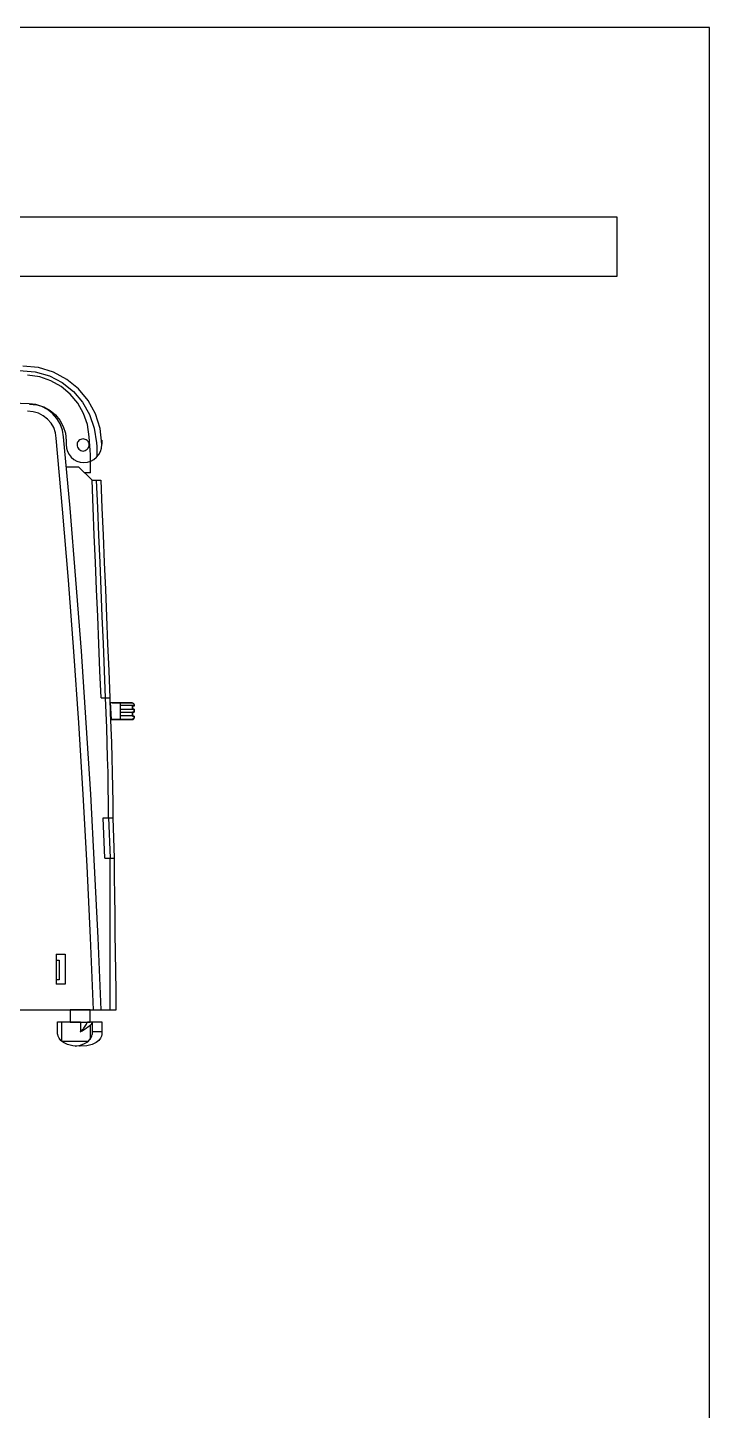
# Model space of a CAD drawing. Header units: metres. Extents: x 0 to 3575, y 0 to 842.
# Drawn here: x 3367.3 to 3575, y 421 to 842 of the extents above; entities that cross this region are included whole.
import ezdxf

# ---------------------------------------------------------------- set-up
doc = ezdxf.new("R2010")
doc.units = ezdxf.units.M
doc.layers.add('BORDER', color=2, linetype='Continuous')
doc.layers.add('SCHEMATICS', color=7, linetype='Continuous')

msp = doc.modelspace()

# ---------------------------------------------------------------- linework, layer by layer
at = {"layer": 'BORDER', "color": 2}
msp.add_lwpolyline([(2980, 0), (3575, 0), (3575, 842), (2980, 842), (2980, 0)], dxfattribs=at)
at = {"layer": 'SCHEMATICS', "color": 7}
for p, q in [((3378.99, 716.23), (3378.95, 715.04)), ((3379.13, 708.31), (3382.79, 708.31)), ((3386.9, 704.2), (3382.79, 708.31)), ((3386.44, 706.49), (3384.61, 706.49)), ((3386.9, 704.2), (3389.57, 704.2)), ((3389.64, 637.97), (3392.38, 637.97)), ((3392.41, 636.6), (3392.7, 631.31)), ((3395.42, 636.56), (3395.42, 631.51)), ((3395.42, 636.56), (3395.42, 631.51)), ((3399.37, 635.57), (3395.44, 635.57)), ((3399.37, 635.57), (3395.44, 635.57)), ((3399.37, 634.38), (3395.44, 634.38)), ((3399.37, 634.38), (3395.44, 634.38)), ((3399.37, 633.44), (3395.44, 633.44)), ((3399.37, 633.44), (3395.44, 633.44)), ((3399.37, 632.45), (3395.44, 632.45)), ((3399.37, 632.45), (3395.44, 632.45)), ((3399.25, 634.48), (3399.25, 635.48)), ((3399.25, 635.48), (3399.67, 635.48)), ((3399.67, 635.48), (3399.25, 635.48)), ((3399.25, 635.48), (3399.25, 634.48)), ((3399.72, 634.48), (3399.25, 634.48)), ((3399.25, 634.48), (3399.72, 634.48)), ((3399.25, 632.36), (3399.25, 633.54)), ((3399.25, 633.54), (3399.72, 633.54)), ((3399.72, 633.54), (3399.25, 633.54)), ((3399.25, 633.54), (3399.25, 632.36)), ((3399.67, 632.36), (3399.25, 632.36)), ((3399.25, 632.36), (3399.67, 632.36)), ((3399.72, 633.54), (3399.72, 634.48)), ((3399.72, 634.48), (3399.72, 633.54)), ((3398.83, 631.37), (3392.39, 631.36)), ((3392.7, 631.31), (3399.24, 631.31)), ((3390.29, 601.43), (3393.29, 601.43)), ((3390.75, 589.1), (3390.29, 601.43)), ((3392.46, 589.13), (3392, 601.46)), ((3393.75, 589.1), (3393.29, 601.43)), ((3390.75, 589.1), (3393.75, 589.1)), ((3375.93, 559.86), (3375.93, 550.73)), ((3375.93, 559.86), (3378.68, 559.86)), ((3375.93, 559.86), (3375.93, 550.73)), ((3375.93, 559.86), (3378.68, 559.86)), ((3375.93, 558.04), (3376.85, 558.04)), ((3375.93, 558.04), (3376.85, 558.04)), ((3376.85, 558.04), (3376.85, 552.1)), ((3376.85, 558.04), (3376.85, 552.1)), ((3378.68, 559.86), (3378.68, 550.73)), ((3378.68, 559.86), (3378.68, 550.73)), ((3376.85, 552.1), (3375.93, 552.1)), ((3376.85, 552.1), (3375.93, 552.1)), ((3378.68, 550.73), (3375.93, 550.73)), ((3378.68, 550.73), (3375.93, 550.73)), ((3359.95, 542.96), (3394.21, 542.96)), ((3376.4, 535.55), (3376.4, 539.27)), ((3376.4, 539.27), (3383.33, 539.27)), ((3377.57, 539.24), (3377.57, 533.45)), ((3383.33, 539.27), (3383.33, 536.36)), ((3385.53, 539.26), (3389.9, 539.27)), ((3386.78, 538.64), (3386.97, 539.27)), ((3386.99, 535.55), (3386.99, 539.27)), ((3389.9, 539.27), (3389.9, 535.55)), ((3386.27, 538.22), (3386.27, 533.93)), ((3387.02, 536.34), (3389.9, 536.34)), ((3377.59, 533.43), (3385.81, 533.43)), ((3383.22, 531.86), (3383.08, 531.86))]:
    msp.add_line(p, q, dxfattribs=at)
for points in [[(3036.64, 766.34), (3546.88, 766.34), (3546.88, 784.34), (3036.64, 784.34), (3036.64, 766.34)], [(3364.7, 737.62), (3369.51, 737.2), (3373.9, 735.94), (3377.81, 733.92), (3381.19, 731.24), (3383.98, 727.97), (3386.13, 724.2), (3387.58, 720.03), (3388.28, 715.54)], [(3389.87, 715.14), (3389.34, 719.95), (3387.9, 724.43), (3385.67, 728.48), (3382.72, 732), (3379.16, 734.91), (3375.09, 737.11), (3370.59, 738.49), (3365.77, 738.98)], [(3385.98, 717.45), (3385.46, 721.12), (3384.28, 724.55), (3382.51, 727.67), (3380.22, 730.41), (3377.48, 732.7), (3374.36, 734.47), (3370.93, 735.65), (3367.26, 736.18)], [(3367.71, 727.5), (3354.2, 727.95), (3340.72, 728.27), (3327.26, 728.46), (3313.81, 728.53), (3300.37, 728.46), (3286.91, 728.27), (3273.43, 727.95), (3259.91, 727.5)], [(3375.93, 716.99), (3375.75, 718.66), (3375.22, 720.21), (3374.39, 721.6), (3373.31, 722.82), (3372.01, 723.82), (3370.54, 724.57), (3368.94, 725.05), (3367.26, 725.21)], [(3378.22, 717.45), (3377.86, 719.46), (3377.16, 721.33), (3376.14, 723.04), (3374.85, 724.53), (3373.33, 725.76), (3371.6, 726.7), (3369.72, 727.29), (3367.71, 727.5)], [(3367.85, 727.37), (3370.1, 727.15), (3372.19, 726.5), (3374.08, 725.47), (3375.73, 724.11), (3377.09, 722.46), (3378.12, 720.57), (3378.76, 718.48), (3378.99, 716.23)], [(3387.35, 542.96), (3386.43, 564.87), (3385.38, 586.73), (3384.18, 608.54), (3382.84, 630.32), (3381.35, 652.05), (3379.71, 673.74), (3377.9, 695.39), (3375.93, 716.99)], [(3389.64, 542.96), (3388.71, 564.87), (3387.66, 586.73), (3386.47, 608.57), (3385.13, 630.38), (3383.64, 652.16), (3381.99, 673.93), (3380.19, 695.69), (3378.22, 717.45)], [(3384.16, 716.78), (3383.81, 716.74), (3383.48, 716.64), (3383.17, 716.48), (3382.89, 716.27), (3382.65, 716.02), (3382.47, 715.74), (3382.36, 715.45), (3382.31, 715.14)], [(3386, 715.14), (3385.96, 715.45), (3385.84, 715.74), (3385.66, 716.02), (3385.42, 716.27), (3385.14, 716.48), (3384.83, 716.64), (3384.5, 716.74), (3384.16, 716.78)], [(3386.44, 706.49), (3386.44, 707.86), (3386.43, 709.23), (3386.41, 710.6), (3386.38, 711.97), (3386.33, 713.34), (3386.25, 714.71), (3386.13, 716.08), (3385.98, 717.45)], [(3389.84, 715.04), (3389.84, 715.91), (3389.85, 716.33), (3389.85, 716.4), (3389.86, 716.22), (3389.86, 715.9), (3389.87, 715.55), (3389.87, 715.26), (3389.87, 715.14)], [(3378.95, 715.04), (3379.06, 713.95), (3379.38, 712.93), (3379.88, 712), (3380.55, 711.2), (3381.35, 710.53), (3382.28, 710.03), (3383.3, 709.71), (3384.4, 709.6)], [(3382.31, 715.14), (3382.36, 714.7), (3382.47, 714.3), (3382.65, 713.95), (3382.89, 713.66), (3383.17, 713.42), (3383.48, 713.24), (3383.81, 713.13), (3384.16, 713.09)], [(3384.16, 713.09), (3384.5, 713.13), (3384.83, 713.24), (3385.14, 713.42), (3385.42, 713.66), (3385.66, 713.95), (3385.84, 714.3), (3385.96, 714.7), (3386, 715.14)], [(3384.4, 709.6), (3385.49, 709.71), (3386.52, 710.03), (3387.44, 710.53), (3388.25, 711.2), (3388.91, 712), (3389.41, 712.93), (3389.73, 713.95), (3389.84, 715.04)], [(3388.28, 715.54), (3388.29, 715.26), (3388.3, 714.76), (3388.31, 714.13), (3388.32, 713.42), (3388.33, 712.72), (3388.33, 712.08), (3388.34, 711.59), (3388.34, 711.3)], [(3389.64, 637.97), (3389.29, 646.19), (3388.95, 654.42), (3388.61, 662.66), (3388.27, 670.92), (3387.92, 679.19), (3387.58, 687.5), (3387.24, 695.83), (3386.9, 704.2)], [(3391.02, 637.97), (3390.68, 646.19), (3390.34, 654.42), (3389.99, 662.66), (3389.65, 670.91), (3389.31, 679.19), (3388.97, 687.49), (3388.62, 695.83), (3388.28, 704.2)], [(3392.41, 637.97), (3392.07, 646.19), (3391.72, 654.42), (3391.38, 662.66), (3391.04, 670.92), (3390.7, 679.19), (3390.35, 687.5), (3390.01, 695.83), (3389.67, 704.2)], [(3391.92, 601.43), (3391.9, 606.03), (3391.84, 610.61), (3391.75, 615.16), (3391.64, 619.7), (3391.5, 624.24), (3391.34, 628.79), (3391.18, 633.37), (3391.01, 637.97)], [(3393.29, 601.43), (3393.27, 606.03), (3393.21, 610.61), (3393.12, 615.16), (3393.01, 619.7), (3392.87, 624.24), (3392.71, 628.79), (3392.55, 633.37), (3392.38, 637.97)], [(3398.83, 636.47), (3398.52, 636.47), (3397.7, 636.45), (3396.56, 636.44), (3395.28, 636.43), (3394.04, 636.44), (3393.03, 636.46), (3392.43, 636.51), (3392.41, 636.6)], [(3392.41, 636.6), (3392.43, 636.51), (3393.03, 636.46), (3394.04, 636.44), (3395.28, 636.43), (3396.56, 636.44), (3397.7, 636.45), (3398.52, 636.47), (3398.83, 636.47)], [(3399.76, 635.73), (3399.73, 635.96), (3399.63, 636.14), (3399.48, 636.27), (3399.3, 636.36), (3399.13, 636.42), (3398.98, 636.45), (3398.87, 636.47), (3398.83, 636.47)], [(3398.83, 636.47), (3398.87, 636.47), (3398.98, 636.45), (3399.13, 636.42), (3399.3, 636.36), (3399.48, 636.27), (3399.63, 636.14), (3399.73, 635.96), (3399.76, 635.73)], [(3399.67, 635.48), (3399.67, 635.47), (3399.68, 635.46), (3399.69, 635.44), (3399.71, 635.44), (3399.72, 635.46), (3399.74, 635.51), (3399.75, 635.59), (3399.76, 635.73)], [(3399.76, 635.73), (3399.75, 635.59), (3399.74, 635.51), (3399.72, 635.46), (3399.71, 635.44), (3399.69, 635.44), (3399.68, 635.46), (3399.67, 635.47), (3399.67, 635.48)], [(3399.76, 632.11), (3399.71, 631.88), (3399.6, 631.7), (3399.45, 631.57), (3399.28, 631.48), (3399.12, 631.42), (3398.97, 631.38), (3398.87, 631.37), (3398.83, 631.37)], [(3399.24, 631.31), (3399.26, 631.32), (3399.32, 631.34), (3399.4, 631.38), (3399.49, 631.45), (3399.58, 631.55), (3399.67, 631.69), (3399.73, 631.88), (3399.76, 632.11)], [(3399.76, 632.11), (3399.76, 632.19), (3399.75, 632.25), (3399.74, 632.3), (3399.72, 632.33), (3399.7, 632.35), (3399.68, 632.36), (3399.67, 632.36), (3399.67, 632.36)], [(3399.67, 632.36), (3399.67, 632.36), (3399.68, 632.36), (3399.7, 632.35), (3399.72, 632.33), (3399.74, 632.3), (3399.75, 632.25), (3399.76, 632.19), (3399.76, 632.11)], [(3392.38, 542.96), (3392.38, 548.79), (3392.38, 554.6), (3392.38, 560.41), (3392.38, 566.2), (3392.38, 571.97), (3392.38, 577.71), (3392.38, 583.42), (3392.38, 589.1)], [(3394.21, 542.96), (3394.19, 548.79), (3394.13, 554.6), (3394.06, 560.41), (3393.98, 566.2), (3393.89, 571.97), (3393.82, 577.71), (3393.77, 583.42), (3393.75, 589.1)], [(3380.24, 539.24), (3386.29, 539.24), (3386.29, 542.91), (3380.24, 542.91), (3380.24, 539.24)], [(3384.43, 537.38), (3384.63, 537.65), (3384.83, 537.95), (3385.02, 538.26), (3385.18, 538.57), (3385.32, 538.84), (3385.43, 539.06), (3385.5, 539.21), (3385.53, 539.26)], [(3383.08, 531.86), (3380.99, 531.98), (3379.38, 532.38), (3378.2, 532.97), (3377.38, 533.66), (3376.85, 534.35), (3376.56, 534.95), (3376.43, 535.39), (3376.4, 535.55)], [(3381.73, 531.9), (3383.37, 532.18), (3384.63, 532.65), (3385.56, 533.24), (3386.21, 533.88), (3386.63, 534.51), (3386.86, 535.04), (3386.97, 535.41), (3386.99, 535.55)], [(3389.9, 535.55), (3389.87, 535.39), (3389.74, 534.95), (3389.44, 534.35), (3388.92, 533.66), (3388.1, 532.97), (3386.92, 532.38), (3385.31, 531.98), (3383.22, 531.86)], [(3383.27, 536.28), (3383.88, 536.6), (3384.49, 536.97), (3385.07, 537.36), (3385.62, 537.75), (3386.09, 538.09), (3386.46, 538.38), (3386.7, 538.57), (3386.78, 538.64)], [(3383.33, 536.36), (3383.36, 536.39), (3383.45, 536.46), (3383.58, 536.57), (3383.74, 536.71), (3383.91, 536.86), (3384.1, 537.04), (3384.27, 537.21), (3384.43, 537.38)]]:
    msp.add_lwpolyline(points, dxfattribs=at)

doc.saveas('drawing.dxf')
